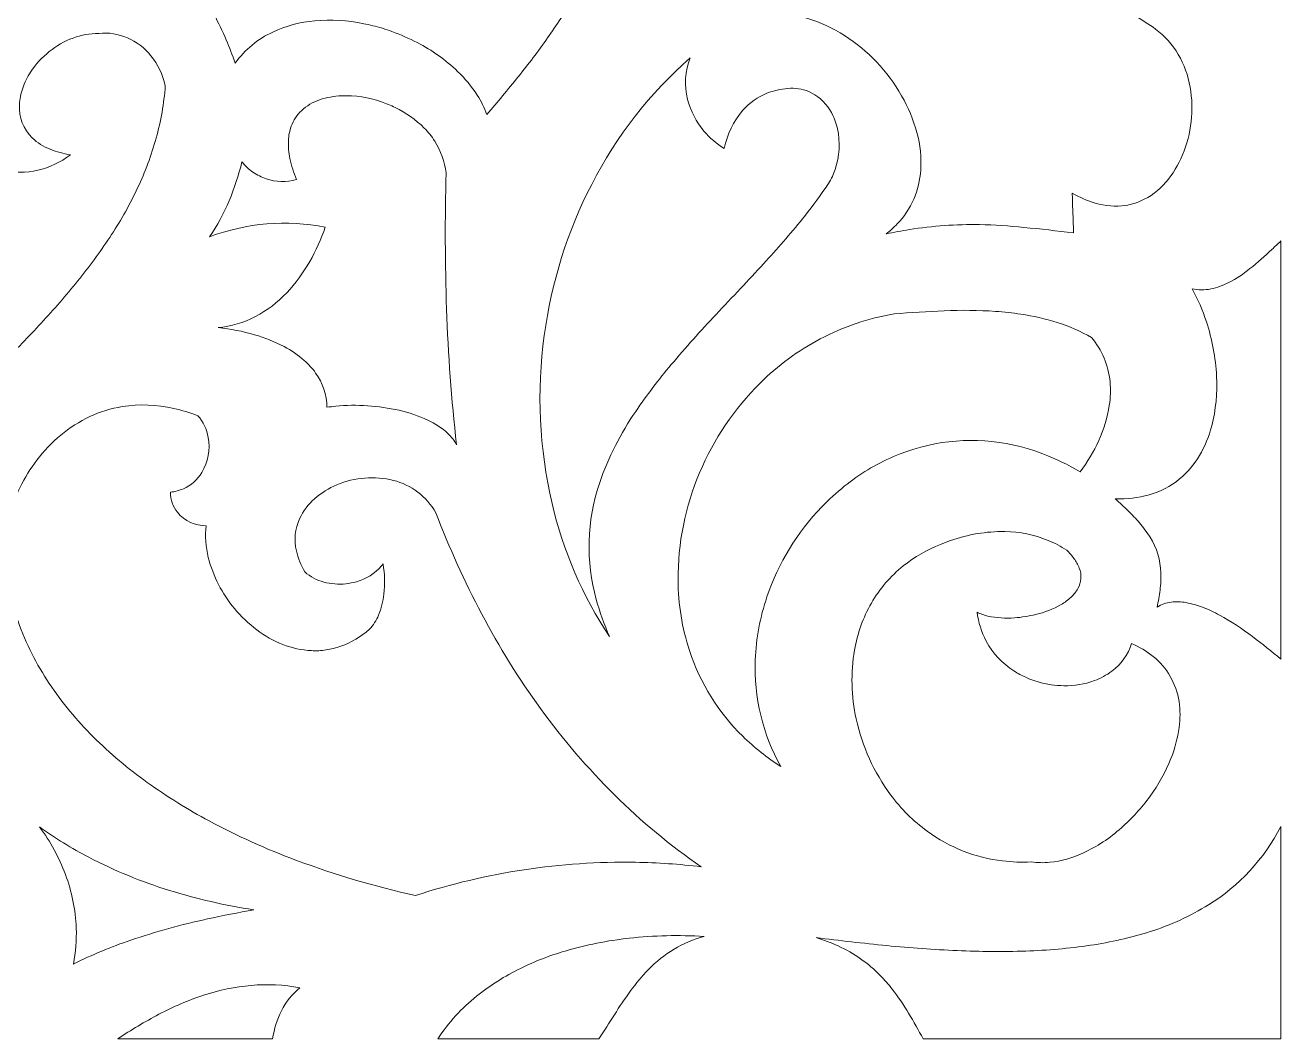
# Model space of a CAD drawing. Header units: millimetres. Extents: x -1200 to 1200, y -590 to 590.
# Drawn here: x 554 to 1200, y -590 to -69 of the extents above; entities that cross this region are included whole.
import ezdxf

# ---------------------------------------------------------------- set-up
doc = ezdxf.new("R2010")
doc.units = ezdxf.units.MM
doc.header["$MEASUREMENT"] = 0
doc.layers.add('Layer 1', color=7, linetype='Continuous')

msp = doc.modelspace()

# ---------------------------------------------------------------- linework, layer by layer
at = {"layer": 'Layer 1', "color": 250, "lineweight": 20}
for points, knots in [([(752.6807, 26.3142), (746.9517, 29.888), (742.9626, 35.881), (741.7201, 42.7724), (740.9061, 47.2911), (740.9446, 51.9329), (741.8331, 56.4362), (743.8398, 66.4363), (749.2385, 75.3142), (757.0193, 81.419), (763.5983, 86.5719), (771.5923, 89.3124), (779.7898, 89.2281), (782.6399, 89.1986), (785.4803, 88.8856), (788.2745, 88.2933), (793.3794, 88.0676), (798.4372, 87.1804), (803.3361, 85.6516), (812.2716, 82.8632), (820.6081, 78.2826), (827.8933, 72.1597), (832.0811, 68.6398), (835.8127, 64.5585), (838.9951, 60.0181), (842.5991, 53.6691), (845.6838, 47.01), (848.2172, 40.1105), (851.649, 30.7645), (853.6705, 20.9133), (854.2105, 10.9085), (854.624, 3.2464), (854.11, -4.4382), (852.6814, -11.9638), (851.2549, -19.4767), (849.128, -26.8213), (846.3312, -33.8937), (843.4423, -41.1995), (840.0264, -48.2601), (836.1129, -55.0157), (832.0409, -62.045), (827.6582, -68.8685), (822.9784, -75.4645), (818.15, -82.2701), (813.115, -88.9099), (807.881, -95.3743), (802.5722, -101.9312), (797.2027, -108.4331), (791.7732, -114.8792), (790.4995, -111.3505), (788.8394, -107.9894), (786.827, -104.8659), (783.9372, -100.3803), (780.5503, -96.272), (776.7389, -92.6296), (770.5237, -86.6894), (763.5329, -81.7137), (755.9822, -77.8564), (751.7252, -75.6817), (747.3517, -73.7689), (742.8844, -72.128), (739.6753, -70.9492), (736.4069, -69.9562), (733.0948, -69.1537), (731.5512, -68.7797), (730.0017, -68.4334), (728.4472, -68.1149), (720.1611, -66.4175), (711.6922, -65.9169), (703.2781, -66.6276), (695.8281, -67.2569), (688.5301, -69.2074), (681.6965, -72.3963), (674.0908, -75.9457), (667.4404, -81.4368), (662.3526, -88.3705), (660.9644, -84.3369), (659.4404, -80.3565), (657.7836, -76.4371), (655.9002, -71.981), (653.8031, -67.6283), (651.5008, -63.3965), (648.7779, -58.3916), (645.5683, -53.6975), (641.9245, -49.3917), (639.7387, -46.8085), (637.1906, -44.5918), (634.3696, -42.8194), (640.7445, -42.8493), (647.107, -42.1896), (653.3542, -40.8505), (666.0162, -38.1356), (677.8546, -32.1741), (687.8102, -23.4954), (695.5379, -16.7587), (701.7631, -8.306), (706.0357, 1.2547), (708.0369, 5.7325), (709.3838, 10.5048), (710.0294, 15.4073), (713.185, 11.6279), (716.9526, 8.4664), (721.1549, 6.0718), (729.4557, 1.3423), (738.8839, -0.7553), (748.2908, 0.0376), (751.6554, 0.3211), (754.9803, 1.0009), (758.2012, 2.0646), (762.2389, 3.398), (766.0208, 5.4778), (769.3673, 8.2061), (773.6722, 11.7157), (776.9054, 16.4832), (778.6603, 21.9117), (775.1889, 21.5059), (771.6922, 21.403), (768.2049, 21.604), (765.2789, 21.7725), (762.382, 22.2955), (759.5696, 23.1624), (757.1572, 23.9058), (754.8433, 24.9645), (752.6807, 26.3142)], [0, 0, 0, 0, 0.02439024, 0.02439024, 0.02439024, 0.04878049, 0.04878049, 0.04878049, 0.07317073, 0.07317073, 0.07317073, 0.09756098, 0.09756098, 0.09756098, 0.12195122, 0.12195122, 0.12195122, 0.14634146, 0.14634146, 0.14634146, 0.17073171, 0.17073171, 0.17073171, 0.19512195, 0.19512195, 0.19512195, 0.2195122, 0.2195122, 0.2195122, 0.24390244, 0.24390244, 0.24390244, 0.26829268, 0.26829268, 0.26829268, 0.29268293, 0.29268293, 0.29268293, 0.31707317, 0.31707317, 0.31707317, 0.34146341, 0.34146341, 0.34146341, 0.36585366, 0.36585366, 0.36585366, 0.3902439, 0.3902439, 0.3902439, 0.41463415, 0.41463415, 0.41463415, 0.43902439, 0.43902439, 0.43902439, 0.46341463, 0.46341463, 0.46341463, 0.48780488, 0.48780488, 0.48780488, 0.51219512, 0.51219512, 0.51219512, 0.53658537, 0.53658537, 0.53658537, 0.56097561, 0.56097561, 0.56097561, 0.58536585, 0.58536585, 0.58536585, 0.6097561, 0.6097561, 0.6097561, 0.63414634, 0.63414634, 0.63414634, 0.65853659, 0.65853659, 0.65853659, 0.68292683, 0.68292683, 0.68292683, 0.70731707, 0.70731707, 0.70731707, 0.73170732, 0.73170732, 0.73170732, 0.75609756, 0.75609756, 0.75609756, 0.7804878, 0.7804878, 0.7804878, 0.80487805, 0.80487805, 0.80487805, 0.82926829, 0.82926829, 0.82926829, 0.85365854, 0.85365854, 0.85365854, 0.87804878, 0.87804878, 0.87804878, 0.90243902, 0.90243902, 0.90243902, 0.92682927, 0.92682927, 0.92682927, 0.95121951, 0.95121951, 0.95121951, 0.97560976, 0.97560976, 0.97560976, 1, 1, 1, 1]), ([(1004.9775, -105.1589), (997.717, -92.499), (987.6615, -81.8653), (975.6709, -74.1714), (969.6133, -70.2843), (963.0789, -67.2855), (956.2516, -65.2601), (949.3489, -63.2124), (942.1693, -62.3853), (935.0098, -62.8137), (942.8322, -59.4673), (950.809, -56.5392), (958.9115, -54.0398), (967.3083, -51.4499), (975.8127, -49.2675), (984.3996, -47.4992), (1001.9331, -43.8883), (1019.7612, -42.1276), (1037.6264, -42.2421), (1052.9644, -42.3402), (1068.2467, -44.143), (1083.2257, -47.6204), (1093.6133, -50.0319), (1103.7492, -53.5116), (1113.4914, -58.0104), (1121.2056, -61.5728), (1128.5847, -65.8881), (1135.535, -70.9007), (1140.2563, -74.3355), (1144.2378, -78.7759), (1147.225, -83.9368), (1150.2046, -89.0842), (1152.2604, -94.7625), (1153.2926, -100.6928), (1155.3446, -112.483), (1153.9921, -124.6434), (1149.412, -135.6158), (1147.2727, -140.7397), (1144.3693, -145.4682), (1140.8107, -149.6248), (1137.231, -153.8057), (1132.818, -157.0974), (1127.8863, -159.2667), (1125.4287, -160.3475), (1122.8517, -161.0964), (1120.2157, -161.4959), (1114.9748, -162.2901), (1109.6358, -161.9029), (1104.5473, -160.3601), (1100.4356, -159.1136), (1096.4666, -157.3976), (1092.7087, -155.2422), (1092.7087, -155.2422), (1092.7871, -157.7867), (1092.7871, -157.7867), (1092.7871, -157.7867), (1092.8652, -160.3312), (1092.8652, -160.3312), (1092.8652, -160.3312), (1093.0207, -165.4199), (1093.0207, -165.4199), (1093.0207, -165.4199), (1093.0981, -167.9644), (1093.0981, -167.9644), (1093.0981, -167.9644), (1093.176, -170.5092), (1093.176, -170.5092), (1093.176, -170.5092), (1093.2538, -173.0545), (1093.2538, -173.0545), (1093.2538, -173.0545), (1093.3322, -175.6002), (1093.3322, -175.6002), (1084.8501, -174.623), (1076.3625, -173.6978), (1067.8702, -172.8246), (1060.2936, -172.0457), (1052.6901, -171.582), (1045.0786, -171.4349), (1033.0238, -171.2021), (1020.9698, -172.0475), (1009.0506, -173.9624), (1005.0254, -174.609), (1001.0139, -175.3487), (997.0194, -176.1806), (999.0562, -174.6327), (1000.978, -172.9225), (1002.7672, -171.0655), (1009.8749, -163.6877), (1014.1625, -153.8063), (1014.8026, -143.3154), (1015.198, -136.8459), (1014.5317, -130.3508), (1012.8331, -124.1198), (1011.0188, -117.4632), (1008.377, -111.0866), (1004.9775, -105.1589)], [0, 0, 0, 0, 0.03125, 0.03125, 0.03125, 0.0625, 0.0625, 0.0625, 0.09375, 0.09375, 0.09375, 0.125, 0.125, 0.125, 0.15625, 0.15625, 0.15625, 0.1875, 0.1875, 0.1875, 0.21875, 0.21875, 0.21875, 0.25, 0.25, 0.25, 0.28125, 0.28125, 0.28125, 0.3125, 0.3125, 0.3125, 0.34375, 0.34375, 0.34375, 0.375, 0.375, 0.375, 0.40625, 0.40625, 0.40625, 0.4375, 0.4375, 0.4375, 0.46875, 0.46875, 0.46875, 0.5, 0.5, 0.5, 0.53125, 0.53125, 0.53125, 0.5625, 0.5625, 0.5625, 0.59375, 0.59375, 0.59375, 0.625, 0.625, 0.625, 0.65625, 0.65625, 0.65625, 0.6875, 0.6875, 0.6875, 0.71875, 0.71875, 0.71875, 0.75, 0.75, 0.75, 0.78125, 0.78125, 0.78125, 0.8125, 0.8125, 0.8125, 0.84375, 0.84375, 0.84375, 0.875, 0.875, 0.875, 0.90625, 0.90625, 0.90625, 0.9375, 0.9375, 0.9375, 0.96875, 0.96875, 0.96875, 1, 1, 1, 1]), ([(433.0469, -175.9253), (423.1263, -165.5722), (412.86, -155.5951), (402.2658, -146.0114), (406.4802, -147.9721), (410.8988, -149.4008), (415.4316, -150.2682), (422.4312, -151.6077), (429.5703, -151.9292), (436.6529, -151.2232), (444.0987, -150.4811), (451.4617, -149.0132), (458.65, -146.8374), (464.1755, -145.1649), (469.602, -143.1504), (474.9022, -140.8037), (489.1589, -134.4917), (502.5803, -126.2713), (514.8403, -116.3407), (516.2734, -122.97), (519.5066, -129.0128), (524.1492, -133.7351), (529.2759, -138.8577), (535.6922, -142.3136), (542.6361, -143.6897), (554.8751, -146.1143), (567.515, -143.1926), (577.6619, -135.5858), (574.1083, -134.9764), (570.6195, -134.0021), (567.2461, -132.677), (563.8507, -131.3434), (560.7259, -129.3407), (558.0398, -126.7779), (553.5142, -122.4606), (551.0962, -116.2039), (551.4679, -109.7836), (551.6357, -106.8893), (552.1984, -104.0349), (553.1378, -101.3095), (554.1564, -98.3544), (555.5341, -95.5501), (557.2356, -92.9676), (562.572, -84.8666), (570.2042, -78.7445), (579.0348, -75.4768), (583.2651, -73.9117), (587.7153, -73.1029), (592.1989, -73.0842), (602.396, -72.0668), (612.429, -76.3693), (619.0605, -84.5938), (622.6436, -89.0395), (625.1757, -94.3199), (626.4475, -99.9962), (625.7744, -109.142), (624.1934, -118.1899), (621.7311, -126.9888), (619.2708, -135.7801), (616.089, -144.3308), (612.2229, -152.5414), (608.3105, -160.8512), (603.8381, -168.8563), (598.8413, -176.4936), (593.7217, -184.3189), (588.2483, -191.8816), (582.441, -199.1544), (576.5125, -206.5793), (570.3256, -213.7718), (563.8937, -220.716), (557.4028, -227.7238), (550.7938, -234.6097), (544.0704, -241.3697), (537.3904, -248.0864), (530.647, -254.733), (523.8415, -261.3084), (517.2032, -267.7223), (510.6154, -274.194), (504.079, -280.7229), (498.6772, -267.5973), (492.2892, -254.9495), (484.9737, -242.8968), (477.6633, -230.8527), (469.673, -219.2839), (461.0439, -208.2508), (452.2336, -196.9858), (442.8899, -186.1976), (433.0469, -175.9253)], [0, 0, 0, 0, 0.03448276, 0.03448276, 0.03448276, 0.06896552, 0.06896552, 0.06896552, 0.10344828, 0.10344828, 0.10344828, 0.13793103, 0.13793103, 0.13793103, 0.17241379, 0.17241379, 0.17241379, 0.20689655, 0.20689655, 0.20689655, 0.24137931, 0.24137931, 0.24137931, 0.27586207, 0.27586207, 0.27586207, 0.31034483, 0.31034483, 0.31034483, 0.34482759, 0.34482759, 0.34482759, 0.37931034, 0.37931034, 0.37931034, 0.4137931, 0.4137931, 0.4137931, 0.44827586, 0.44827586, 0.44827586, 0.48275862, 0.48275862, 0.48275862, 0.51724138, 0.51724138, 0.51724138, 0.55172414, 0.55172414, 0.55172414, 0.5862069, 0.5862069, 0.5862069, 0.62068966, 0.62068966, 0.62068966, 0.65517241, 0.65517241, 0.65517241, 0.68965517, 0.68965517, 0.68965517, 0.72413793, 0.72413793, 0.72413793, 0.75862069, 0.75862069, 0.75862069, 0.79310345, 0.79310345, 0.79310345, 0.82758621, 0.82758621, 0.82758621, 0.86206897, 0.86206897, 0.86206897, 0.89655172, 0.89655172, 0.89655172, 0.93103448, 0.93103448, 0.93103448, 0.96551724, 0.96551724, 0.96551724, 1, 1, 1, 1]), ([(854.8145, -383.1766), (841.0203, -362.4889), (831.0023, -339.2662), (825.277, -314.714), (818.691, -286.4702), (817.3227, -257.1448), (821.2441, -228.3562), (824.949, -201.1573), (833.2107, -174.859), (845.6366, -150.7008), (858.4345, -125.8189), (875.6465, -103.7442), (896.3268, -85.6834), (893.6074, -92.4409), (893.1318, -99.9631), (894.9795, -107.0402), (896.551, -113.0607), (899.4127, -118.6181), (903.3469, -123.2881), (906.3561, -126.86), (909.8765, -129.9128), (913.7824, -132.337), (915.2448, -124.977), (918.5765, -118.1696), (923.4183, -112.6449), (926.8316, -108.7502), (931.0585, -105.7427), (935.7621, -103.8604), (939.1968, -102.5531), (942.7802, -101.7261), (946.419, -101.4002), (950.0889, -101.0716), (953.7832, -101.6277), (957.2192, -103.025), (961.697, -104.8458), (965.4998, -108.1418), (968.0607, -112.4186), (970.2821, -116.1293), (971.7734, -120.2742), (972.4448, -124.6037), (973.5517, -131.7369), (972.6328, -139.0594), (969.8068, -145.6454), (968.6831, -148.2643), (967.2358, -150.7159), (965.5032, -152.9358), (961.8915, -158.2828), (958.0542, -163.4571), (954.0034, -168.4425), (947.577, -176.3514), (940.9108, -184.041), (934.0157, -191.4985), (930.0633, -195.7733), (926.0961, -200.0327), (922.1139, -204.2766), (917.9494, -208.7143), (913.7783, -213.1447), (909.6, -217.568), (901.6963, -225.9356), (894.0159, -234.5332), (886.5671, -243.3518), (880.0799, -251.032), (873.9819, -259.066), (868.2971, -267.4221), (864.4777, -273.0366), (860.9917, -278.8937), (857.8584, -284.9613), (854.628, -291.2168), (851.87, -297.7293), (849.6088, -304.4405), (843.133, -323.6651), (842.5558, -344.5363), (847.965, -364.1235), (849.7684, -370.655), (852.0584, -377.0253), (854.8145, -383.1766)], [0, 0, 0, 0, 0.04, 0.04, 0.04, 0.08, 0.08, 0.08, 0.12, 0.12, 0.12, 0.16, 0.16, 0.16, 0.2, 0.2, 0.2, 0.24, 0.24, 0.24, 0.28, 0.28, 0.28, 0.32, 0.32, 0.32, 0.36, 0.36, 0.36, 0.4, 0.4, 0.4, 0.44, 0.44, 0.44, 0.48, 0.48, 0.48, 0.52, 0.52, 0.52, 0.56, 0.56, 0.56, 0.6, 0.6, 0.6, 0.64, 0.64, 0.64, 0.68, 0.68, 0.68, 0.72, 0.72, 0.72, 0.76, 0.76, 0.76, 0.8, 0.8, 0.8, 0.84, 0.84, 0.84, 0.88, 0.88, 0.88, 0.92, 0.92, 0.92, 0.96, 0.96, 0.96, 1, 1, 1, 1]), ([(776.1883, -284.5402), (775.0183, -282.4394), (773.5483, -280.5419), (771.8288, -278.9135), (768.7372, -275.9853), (765.2162, -273.6058), (761.4007, -271.8668), (756.6428, -269.6982), (751.6956, -268.0264), (746.6282, -266.8751), (735.9285, -264.4443), (724.945, -263.7287), (714.0426, -264.7534), (712.5479, -264.8938), (711.0579, -265.0868), (709.5753, -265.3318), (709.439, -258.9515), (707.3945, -252.7831), (703.73, -247.7016), (702.0253, -245.3378), (700.0738, -243.1843), (697.9115, -241.2809), (694.7206, -238.4724), (691.2248, -236.074), (687.4964, -234.1353), (682.6369, -231.6084), (677.565, -229.5657), (672.3448, -228.0328), (666.2133, -226.2324), (659.9446, -225.0016), (653.6089, -224.3545), (660.2766, -223.7446), (666.7748, -221.825), (672.7709, -218.6928), (678.7562, -215.5663), (684.2042, -211.4139), (688.8949, -206.4023), (693.4167, -201.5716), (697.3779, -196.1941), (700.6971, -190.3799), (703.8944, -184.7793), (706.5739, -178.8695), (708.6994, -172.7297), (688.8106, -168.8337), (668.308, -170.5268), (649.2399, -177.6454), (653.181, -171.8838), (656.5347, -165.7021), (659.2468, -159.2003), (661.9559, -152.7061), (664.1643, -145.9938), (665.8512, -139.1263), (667.4394, -141.2142), (669.3397, -143.0144), (671.4786, -144.4569), (673.6119, -145.8954), (675.9078, -147.0454), (678.3134, -147.8799), (683.3431, -149.6244), (688.7546, -149.7164), (693.8346, -148.142), (692.4275, -144.6864), (691.317, -141.1044), (690.5164, -137.4402), (689.866, -134.463), (689.6043, -131.4056), (689.7388, -128.354), (689.852, -125.7848), (690.3414, -123.2486), (691.1894, -120.837), (692.2732, -117.7544), (694.0683, -115.0029), (696.4107, -112.8317), (699.1367, -110.3051), (702.3312, -108.4006), (705.7901, -107.2389), (709.4397, -106.0132), (713.233, -105.323), (717.0613, -105.188), (723.9976, -104.943), (730.9228, -105.987), (737.5157, -108.2704), (739.9579, -109.1165), (742.3554, -110.1005), (744.6972, -111.2182), (750.1855, -113.8376), (755.2167, -117.4146), (759.5767, -121.7957), (761.5868, -123.8156), (763.3836, -126.0591), (764.9354, -128.4862), (768.0931, -133.3767), (770.0992, -138.9923), (770.7868, -144.8627), (770.1885, -168.1748), (770.2787, -191.4995), (771.0574, -214.8057), (771.8365, -238.1169), (773.5483, -261.3812), (776.1883, -284.5402)], [0, 0, 0, 0, 0.03030303, 0.03030303, 0.03030303, 0.06060606, 0.06060606, 0.06060606, 0.09090909, 0.09090909, 0.09090909, 0.12121212, 0.12121212, 0.12121212, 0.15151515, 0.15151515, 0.15151515, 0.18181818, 0.18181818, 0.18181818, 0.21212121, 0.21212121, 0.21212121, 0.24242424, 0.24242424, 0.24242424, 0.27272727, 0.27272727, 0.27272727, 0.3030303, 0.3030303, 0.3030303, 0.33333333, 0.33333333, 0.33333333, 0.36363636, 0.36363636, 0.36363636, 0.39393939, 0.39393939, 0.39393939, 0.42424242, 0.42424242, 0.42424242, 0.45454545, 0.45454545, 0.45454545, 0.48484848, 0.48484848, 0.48484848, 0.51515152, 0.51515152, 0.51515152, 0.54545455, 0.54545455, 0.54545455, 0.57575758, 0.57575758, 0.57575758, 0.60606061, 0.60606061, 0.60606061, 0.63636364, 0.63636364, 0.63636364, 0.66666667, 0.66666667, 0.66666667, 0.6969697, 0.6969697, 0.6969697, 0.72727273, 0.72727273, 0.72727273, 0.75757576, 0.75757576, 0.75757576, 0.78787879, 0.78787879, 0.78787879, 0.81818182, 0.81818182, 0.81818182, 0.84848485, 0.84848485, 0.84848485, 0.87878788, 0.87878788, 0.87878788, 0.90909091, 0.90909091, 0.90909091, 0.93939394, 0.93939394, 0.93939394, 0.96969697, 0.96969697, 0.96969697, 1, 1, 1, 1]), ([(1199.95, -394.8468), (1195.2107, -390.8372), (1190.3715, -386.9612), (1185.4366, -383.2227), (1180.0192, -379.1183), (1174.3329, -375.4246), (1168.4189, -372.1685), (1165.6037, -370.6183), (1162.6938, -369.2676), (1159.708, -368.1251), (1156.9615, -367.0741), (1154.1335, -366.2789), (1151.2553, -365.7482), (1148.7238, -365.2815), (1146.143, -365.1967), (1143.5888, -365.4968), (1141.02, -365.7987), (1138.5397, -366.6597), (1136.3039, -368.0263), (1136.9627, -365.1432), (1137.478, -362.2263), (1137.8477, -359.2866), (1138.2182, -356.3439), (1138.3579, -353.3746), (1138.2658, -350.4079), (1138.0627, -343.8681), (1136.1398, -337.5195), (1132.7081, -332.0659), (1131.0585, -329.444), (1129.2176, -326.9623), (1127.2015, -324.6424), (1125.3983, -322.5674), (1123.5133, -320.5736), (1121.5511, -318.6656), (1119.3456, -316.5214), (1117.1045, -314.4185), (1114.8286, -312.3578), (1120.6826, -312.5358), (1126.5302, -311.8526), (1132.2049, -310.3272), (1137.9146, -308.7924), (1143.2531, -306.0137), (1147.8789, -302.1679), (1151.921, -298.8075), (1155.3767, -294.7337), (1158.0932, -290.1253), (1160.8766, -285.4038), (1162.9923, -280.2818), (1164.3743, -274.9176), (1166.5176, -266.5998), (1167.3774, -257.9755), (1166.9206, -249.3699), (1166.4131, -239.8037), (1164.6483, -230.3606), (1161.6753, -221.3061), (1159.7488, -215.4385), (1157.272, -209.7889), (1154.2805, -204.4396), (1157.4817, -205.1351), (1160.7821, -205.1436), (1163.9865, -204.4642), (1167.1718, -203.7889), (1170.2599, -202.6826), (1173.1757, -201.1724), (1177.0209, -199.1808), (1180.6685, -196.7928), (1184.0661, -194.0426), (1187.9381, -190.9087), (1191.6929, -187.6179), (1195.3228, -184.1771), (1196.8592, -182.7208), (1198.4016, -181.2713), (1199.95, -179.8289), (1199.95, -179.8289), (1199.95, -394.8468), (1199.95, -394.8468)], [0, 0, 0, 0, 0.04, 0.04, 0.04, 0.08, 0.08, 0.08, 0.12, 0.12, 0.12, 0.16, 0.16, 0.16, 0.2, 0.2, 0.2, 0.24, 0.24, 0.24, 0.28, 0.28, 0.28, 0.32, 0.32, 0.32, 0.36, 0.36, 0.36, 0.4, 0.4, 0.4, 0.44, 0.44, 0.44, 0.48, 0.48, 0.48, 0.52, 0.52, 0.52, 0.56, 0.56, 0.56, 0.6, 0.6, 0.6, 0.64, 0.64, 0.64, 0.68, 0.68, 0.68, 0.72, 0.72, 0.72, 0.76, 0.76, 0.76, 0.8, 0.8, 0.8, 0.84, 0.84, 0.84, 0.88, 0.88, 0.88, 0.92, 0.92, 0.92, 0.96, 0.96, 0.96, 1, 1, 1, 1]), ([(895.9165, -390.3395), (892.1075, -378.7444), (890.1279, -366.5739), (890.0542, -354.3042), (889.9396, -335.2466), (893.7101, -316.3931), (901.1111, -299.0031), (908.4985, -281.6451), (919.0542, -265.9956), (932.1817, -252.9345), (941.3818, -243.7811), (951.8124, -236.1125), (963.1405, -230.1717), (975.0974, -223.9012), (987.8798, -219.5675), (1001.0635, -217.3133), (1009.6513, -216.6382), (1018.248, -216.1032), (1026.8515, -215.7087), (1035.6529, -215.3052), (1044.468, -215.4064), (1053.259, -216.0122), (1057.6137, -216.3123), (1061.9557, -216.7864), (1066.2763, -217.4333), (1072.5862, -218.3782), (1078.8214, -219.8081), (1084.9333, -221.7116), (1091.0546, -223.6182), (1096.9642, -226.2058), (1102.5651, -229.4318), (1107.9847, -235.7498), (1111.333, -243.7295), (1112.1244, -252.2045), (1112.5031, -256.2638), (1112.3685, -260.3568), (1111.7243, -264.3786), (1110.7223, -270.6327), (1108.9002, -276.7082), (1106.3097, -282.4335), (1103.7186, -288.1601), (1100.5093, -293.5511), (1096.7447, -298.5023), (1090.6207, -294.8753), (1084.226, -291.7781), (1077.6258, -289.2425), (1071.4926, -286.8864), (1065.17, -285.1143), (1058.7363, -283.9484), (1039.1863, -280.4066), (1019.0734, -282.7424), (1000.7271, -290.6914), (991.7249, -294.5915), (983.245, -299.7208), (975.5099, -305.946), (971.4333, -309.2265), (967.5519, -312.7688), (963.8886, -316.5518), (951.3136, -329.5389), (941.6856, -345.3611), (935.7365, -362.8225), (932.1939, -373.2198), (930.1712, -384.1271), (929.7395, -395.1646), (928.9887, -414.3849), (933.5527, -433.4321), (942.8776, -449.9706), (935.8678, -445.5007), (929.3054, -440.2984), (923.2869, -434.4407), (910.8519, -422.3391), (901.4538, -407.1934), (895.9165, -390.3395)], [0, 0, 0, 0, 0.04166667, 0.04166667, 0.04166667, 0.08333333, 0.08333333, 0.08333333, 0.125, 0.125, 0.125, 0.16666667, 0.16666667, 0.16666667, 0.20833333, 0.20833333, 0.20833333, 0.25, 0.25, 0.25, 0.29166667, 0.29166667, 0.29166667, 0.33333333, 0.33333333, 0.33333333, 0.375, 0.375, 0.375, 0.41666667, 0.41666667, 0.41666667, 0.45833333, 0.45833333, 0.45833333, 0.5, 0.5, 0.5, 0.54166667, 0.54166667, 0.54166667, 0.58333333, 0.58333333, 0.58333333, 0.625, 0.625, 0.625, 0.66666667, 0.66666667, 0.66666667, 0.70833333, 0.70833333, 0.70833333, 0.75, 0.75, 0.75, 0.79166667, 0.79166667, 0.79166667, 0.83333333, 0.83333333, 0.83333333, 0.875, 0.875, 0.875, 0.91666667, 0.91666667, 0.91666667, 0.95833333, 0.95833333, 0.95833333, 1, 1, 1, 1]), ([(649.0137, -477.983), (638.0261, -472.0984), (627.3992, -465.4906), (617.1988, -458.2009), (607.341, -451.156), (598.0312, -443.2921), (589.3608, -434.687), (580.9938, -426.3827), (573.4433, -417.2072), (566.8272, -407.3039), (560.2389, -397.4418), (554.8511, -386.7446), (550.7923, -375.4684), (546.7318, -364.1876), (544.1056, -352.3869), (542.9827, -340.3802), (543.5962, -328.5256), (546.6148, -316.9425), (551.8311, -306.4191), (554.2561, -301.5275), (557.1069, -296.8825), (560.3461, -292.5456), (567.5802, -282.8593), (576.9419, -275.1645), (587.6184, -270.126), (592.9411, -267.6143), (598.566, -265.8801), (604.334, -264.9716), (613.1294, -263.5863), (622.0931, -263.8894), (630.7864, -265.8648), (634.9753, -266.8168), (639.0966, -268.0762), (643.1189, -269.6332), (645.9109, -272.721), (647.7907, -276.6003), (648.5283, -280.7937), (649.6269, -287.0365), (648.4406, -293.4904), (645.212, -298.8517), (642.9605, -302.5905), (639.666, -305.5069), (635.783, -307.2006), (633.6568, -308.1278), (631.4136, -308.7249), (629.1246, -308.9734), (629.0385, -312.7752), (630.3143, -316.4691), (632.7007, -319.3223), (636.4356, -323.7873), (641.8399, -326.2961), (647.4878, -326.1826), (646.856, -331.6414), (647.2229, -337.1751), (648.5693, -342.4883), (651.0385, -352.2306), (655.632, -361.2269), (661.9884, -368.7659), (665.4181, -372.8337), (669.2547, -376.4979), (673.4329, -379.6957), (677.5647, -382.858), (682.089, -385.405), (686.8809, -387.2657), (691.5923, -389.0951), (696.5374, -390.1649), (701.5518, -390.4391), (704.0745, -390.5769), (706.6037, -390.4476), (709.1017, -390.053), (711.6673, -389.6477), (714.1963, -389.0211), (716.6644, -388.179), (722.0657, -386.2716), (727.0765, -383.3108), (731.4373, -379.449), (733.3799, -377.3181), (734.9509, -374.8445), (736.0796, -372.1398), (737.5056, -368.7221), (738.4313, -365.0973), (738.8257, -361.3872), (739.3755, -356.2137), (739.244, -350.9863), (738.4346, -345.8509), (738.1733, -346.2067), (737.8985, -346.5512), (737.611, -346.8838), (734.1879, -350.8438), (729.7378, -353.6635), (724.8134, -354.9945), (722.9785, -355.4903), (721.114, -355.8562), (719.2328, -356.0898), (717.3424, -356.3244), (715.4335, -356.3485), (713.5384, -356.1614), (711.6636, -355.9764), (709.8036, -355.6487), (707.9737, -355.1811), (704.3772, -354.2624), (701.0329, -352.4705), (698.209, -349.9506), (696.2307, -346.5965), (694.761, -342.9365), (693.8533, -339.1051), (692.5441, -333.5782), (693.125, -327.7387), (695.4908, -322.6165), (697.3202, -318.6569), (699.9396, -315.158), (703.1681, -312.3609), (706.6255, -309.3652), (710.5012, -306.9476), (714.6567, -305.1939), (723.8968, -301.2938), (734.0599, -300.4937), (743.7484, -302.9003), (752.8492, -305.1603), (760.707, -311.1932), (765.5416, -319.6253), (772.387, -337.4526), (780.2634, -354.8186), (789.1285, -371.6292), (798.0727, -388.5895), (808.1799, -404.8362), (819.3726, -420.2437), (830.8834, -436.0889), (843.598, -450.9174), (857.3947, -464.5867), (871.1951, -478.2596), (886.1034, -490.6304), (901.9538, -501.5607), (890.7187, -500.1934), (879.4271, -499.4177), (868.1186, -499.2361), (829.8057, -498.6214), (791.6521, -504.3821), (755.0462, -516.3122), (734.2922, -511.7329), (713.8491, -505.697), (693.8587, -498.2466), (678.5091, -492.5259), (663.5279, -485.7563), (649.0137, -477.983)], [0, 0, 0, 0, 0.02083333, 0.02083333, 0.02083333, 0.04166667, 0.04166667, 0.04166667, 0.0625, 0.0625, 0.0625, 0.08333333, 0.08333333, 0.08333333, 0.10416667, 0.10416667, 0.10416667, 0.125, 0.125, 0.125, 0.14583333, 0.14583333, 0.14583333, 0.16666667, 0.16666667, 0.16666667, 0.1875, 0.1875, 0.1875, 0.20833333, 0.20833333, 0.20833333, 0.22916667, 0.22916667, 0.22916667, 0.25, 0.25, 0.25, 0.27083333, 0.27083333, 0.27083333, 0.29166667, 0.29166667, 0.29166667, 0.3125, 0.3125, 0.3125, 0.33333333, 0.33333333, 0.33333333, 0.35416667, 0.35416667, 0.35416667, 0.375, 0.375, 0.375, 0.39583333, 0.39583333, 0.39583333, 0.41666667, 0.41666667, 0.41666667, 0.4375, 0.4375, 0.4375, 0.45833333, 0.45833333, 0.45833333, 0.47916667, 0.47916667, 0.47916667, 0.5, 0.5, 0.5, 0.52083333, 0.52083333, 0.52083333, 0.54166667, 0.54166667, 0.54166667, 0.5625, 0.5625, 0.5625, 0.58333333, 0.58333333, 0.58333333, 0.60416667, 0.60416667, 0.60416667, 0.625, 0.625, 0.625, 0.64583333, 0.64583333, 0.64583333, 0.66666667, 0.66666667, 0.66666667, 0.6875, 0.6875, 0.6875, 0.70833333, 0.70833333, 0.70833333, 0.72916667, 0.72916667, 0.72916667, 0.75, 0.75, 0.75, 0.77083333, 0.77083333, 0.77083333, 0.79166667, 0.79166667, 0.79166667, 0.8125, 0.8125, 0.8125, 0.83333333, 0.83333333, 0.83333333, 0.85416667, 0.85416667, 0.85416667, 0.875, 0.875, 0.875, 0.89583333, 0.89583333, 0.89583333, 0.91666667, 0.91666667, 0.91666667, 0.9375, 0.9375, 0.9375, 0.95833333, 0.95833333, 0.95833333, 0.97916667, 0.97916667, 0.97916667, 1, 1, 1, 1]), ([(980.7697, -390.1314), (982.2291, -381.6085), (985.1659, -373.4385), (989.4303, -366.0346), (993.6962, -358.6285), (999.243, -352.1277), (1005.7794, -346.8717), (1011.6773, -342.3174), (1018.1154, -338.5924), (1024.9275, -335.7919), (1026.6426, -335.087), (1028.3742, -334.4267), (1030.1206, -333.8122), (1039.1074, -330.65), (1048.5375, -329.0995), (1058.0116, -329.2253), (1065.6354, -329.3266), (1073.184, -330.8526), (1080.3024, -333.7305), (1083.6452, -335.082), (1086.8549, -336.7756), (1089.8845, -338.7866), (1091.2194, -340.0901), (1092.4495, -341.5084), (1093.5617, -343.0265), (1094.6769, -344.5482), (1095.5996, -346.2167), (1096.3064, -347.989), (1097.676, -351.4222), (1097.403, -355.3417), (1095.5749, -358.5292), (1094.6389, -360.1609), (1093.4753, -361.6356), (1092.1233, -362.9031), (1090.5472, -364.3809), (1088.8135, -365.662), (1086.958, -366.7202), (1082.8841, -369.0438), (1078.5259, -370.7684), (1074.0077, -371.8455), (1070.3885, -372.7081), (1066.7135, -373.2891), (1063.0133, -373.5834), (1058.4484, -373.9466), (1053.8565, -373.6315), (1049.3747, -372.6476), (1047.4193, -372.2183), (1045.5224, -371.5319), (1043.7292, -370.6049), (1044.4477, -375.83), (1046.0533, -380.8741), (1048.4707, -385.4987), (1048.4707, -385.4987), (1048.5145, -385.5808), (1048.5145, -385.5808), (1051.9306, -391.8818), (1056.8269, -397.1472), (1062.7366, -400.8737), (1064.6786, -402.0984), (1066.6916, -403.1928), (1068.7641, -404.1507), (1072.9063, -406.0655), (1077.2867, -407.3439), (1081.7736, -407.9473), (1083.9849, -408.2447), (1086.2092, -408.4197), (1088.4379, -408.4715), (1093.7541, -408.5949), (1099.0461, -407.7108), (1104.0649, -405.8596), (1107.2697, -404.6776), (1110.3048, -403.0389), (1113.0871, -400.9883), (1117.8299, -397.4923), (1121.3856, -392.493), (1123.2363, -386.7147), (1127.1614, -388.4814), (1130.8713, -390.7396), (1134.2848, -393.4392), (1141.4036, -399.0685), (1146.1701, -407.3981), (1147.5767, -416.6578), (1148.2405, -421.0283), (1148.2686, -425.4809), (1147.6605, -429.8603), (1146.8949, -435.3732), (1145.467, -440.7625), (1143.4124, -445.8963), (1140.639, -452.8253), (1137.0279, -459.3502), (1132.6706, -465.3066), (1128.3193, -471.2553), (1123.3781, -476.6999), (1117.9326, -481.5465), (1111.9774, -486.8471), (1105.3288, -491.2205), (1098.1942, -494.5313), (1092.7966, -497.0359), (1087.0532, -498.6203), (1081.1832, -499.2244), (1077.9698, -499.5551), (1074.7303, -499.4971), (1071.5293, -499.0519), (1066.6175, -499.2883), (1061.6949, -499.1201), (1056.808, -498.5491), (1042.9156, -496.9261), (1029.6212, -491.6743), (1018.1389, -483.277), (1010.9919, -478.0503), (1004.6322, -471.7161), (999.2773, -464.4922), (990.7631, -453.0074), (984.7301, -439.6969), (981.6024, -425.5017), (979.0448, -413.8955), (978.762, -401.857), (980.7697, -390.1314)], [0, 0, 0, 0, 0.02564103, 0.02564103, 0.02564103, 0.05128205, 0.05128205, 0.05128205, 0.07692308, 0.07692308, 0.07692308, 0.1025641, 0.1025641, 0.1025641, 0.12820513, 0.12820513, 0.12820513, 0.15384615, 0.15384615, 0.15384615, 0.17948718, 0.17948718, 0.17948718, 0.20512821, 0.20512821, 0.20512821, 0.23076923, 0.23076923, 0.23076923, 0.25641026, 0.25641026, 0.25641026, 0.28205128, 0.28205128, 0.28205128, 0.30769231, 0.30769231, 0.30769231, 0.33333333, 0.33333333, 0.33333333, 0.35897436, 0.35897436, 0.35897436, 0.38461538, 0.38461538, 0.38461538, 0.41025641, 0.41025641, 0.41025641, 0.43589744, 0.43589744, 0.43589744, 0.46153846, 0.46153846, 0.46153846, 0.48717949, 0.48717949, 0.48717949, 0.51282051, 0.51282051, 0.51282051, 0.53846154, 0.53846154, 0.53846154, 0.56410256, 0.56410256, 0.56410256, 0.58974359, 0.58974359, 0.58974359, 0.61538462, 0.61538462, 0.61538462, 0.64102564, 0.64102564, 0.64102564, 0.66666667, 0.66666667, 0.66666667, 0.69230769, 0.69230769, 0.69230769, 0.71794872, 0.71794872, 0.71794872, 0.74358974, 0.74358974, 0.74358974, 0.76923077, 0.76923077, 0.76923077, 0.79487179, 0.79487179, 0.79487179, 0.82051282, 0.82051282, 0.82051282, 0.84615385, 0.84615385, 0.84615385, 0.87179487, 0.87179487, 0.87179487, 0.8974359, 0.8974359, 0.8974359, 0.92307692, 0.92307692, 0.92307692, 0.94871795, 0.94871795, 0.94871795, 0.97435897, 0.97435897, 0.97435897, 1, 1, 1, 1]), ([(579.2793, -551.5535), (580.4435, -545.4682), (580.9068, -539.2556), (580.6583, -533.0534), (580.28, -523.608), (578.4039, -514.2929), (575.1079, -505.4999), (571.8177, -496.7216), (567.3313, -488.4922), (561.7917, -481.0753), (569.8755, -486.8692), (578.3308, -492.0682), (587.095, -496.6338), (600.4087, -503.5693), (614.2723, -509.2716), (628.5245, -513.6741), (642.7673, -518.0736), (657.2866, -521.4194), (671.9722, -523.6857), (663.9798, -525.0907), (656.0129, -526.6547), (648.0765, -528.3762), (634.7925, -531.2578), (621.6636, -534.8883), (608.7488, -539.2516), (598.6763, -542.6544), (588.8303, -546.7645), (579.2793, -551.5535)], [0, 0, 0, 0, 0.11111111, 0.11111111, 0.11111111, 0.22222222, 0.22222222, 0.22222222, 0.33333333, 0.33333333, 0.33333333, 0.44444444, 0.44444444, 0.44444444, 0.55555556, 0.55555556, 0.55555556, 0.66666667, 0.66666667, 0.66666667, 0.77777778, 0.77777778, 0.77777778, 0.88888889, 0.88888889, 0.88888889, 1, 1, 1, 1]), ([(1008.5861, -576.8724), (1005.9994, -572.5469), (1003.1625, -568.3939), (1000.0907, -564.4364), (998.2166, -562.0219), (996.2156, -559.7203), (994.0973, -557.5416), (987.8164, -551.083), (980.4575, -545.9069), (972.3873, -542.2726), (968.6702, -540.5988), (964.8603, -539.1653), (960.9778, -537.9797), (973.0976, -539.5001), (985.2347, -540.8599), (997.387, -542.0588), (1009.435, -543.2472), (1021.5096, -544.1073), (1033.5998, -544.6381), (1045.3205, -545.1526), (1057.0542, -545.2285), (1068.78, -544.8655), (1079.928, -544.5204), (1091.0482, -543.5267), (1102.0922, -541.8888), (1112.448, -540.353), (1122.6785, -538.0023), (1132.7009, -534.8559), (1143.2192, -531.5535), (1153.3199, -526.9311), (1162.7897, -521.0856), (1178.3877, -511.4565), (1191.2234, -497.5769), (1199.95, -480.896), (1199.95, -480.896), (1199.95, -590.0265), (1199.95, -590.0265), (1199.95, -590.0265), (1016.044, -590.0263), (1016.044, -590.0263), (1013.6572, -585.58), (1011.1705, -581.1944), (1008.5861, -576.8724)], [0, 0, 0, 0, 0.07142857, 0.07142857, 0.07142857, 0.14285714, 0.14285714, 0.14285714, 0.21428571, 0.21428571, 0.21428571, 0.28571429, 0.28571429, 0.28571429, 0.35714286, 0.35714286, 0.35714286, 0.42857143, 0.42857143, 0.42857143, 0.5, 0.5, 0.5, 0.57142857, 0.57142857, 0.57142857, 0.64285714, 0.64285714, 0.64285714, 0.71428571, 0.71428571, 0.71428571, 0.78571429, 0.78571429, 0.78571429, 0.85714286, 0.85714286, 0.85714286, 0.92857143, 0.92857143, 0.92857143, 1, 1, 1, 1]), ([(831.9772, -544.8621), (842.7605, -541.6979), (853.7776, -539.4899), (864.9101, -538.2613), (877.6994, -536.8498), (890.5795, -536.5532), (903.4152, -537.3744), (892.5893, -540.3143), (882.6965, -546.2107), (874.7306, -554.4751), (871.4526, -557.8754), (868.4065, -561.5141), (865.6138, -565.3654), (862.7286, -569.3444), (859.97, -573.4233), (857.3424, -577.5957), (854.7155, -581.7672), (852.0491, -585.9109), (849.3433, -590.0265), (849.3433, -590.0265), (766.5626, -590.0265), (766.5626, -590.0265), (772.058, -581.6436), (778.7853, -574.2321), (786.4878, -568.0731), (793.4809, -562.4814), (801.0242, -557.6945), (808.9854, -553.7963), (816.405, -550.1632), (824.0956, -547.1749), (831.9772, -544.8621)], [0, 0, 0, 0, 0.1, 0.1, 0.1, 0.2, 0.2, 0.2, 0.3, 0.3, 0.3, 0.4, 0.4, 0.4, 0.5, 0.5, 0.5, 0.6, 0.6, 0.6, 0.7, 0.7, 0.7, 0.8, 0.8, 0.8, 0.9, 0.9, 0.9, 1, 1, 1, 1]), ([(602.017, -590.0265), (608.8604, -585.4306), (615.9226, -581.2058), (623.175, -577.3689), (630.5558, -573.4642), (638.2273, -570.1989), (646.1113, -567.6065), (654.0858, -564.9841), (662.3068, -563.2742), (670.6286, -562.5064), (678.9661, -561.737), (687.3665, -562.1882), (695.5868, -563.846), (691.6985, -566.9816), (688.5032, -570.9665), (686.2195, -575.5299), (683.9477, -580.0691), (682.3854, -584.9632), (681.5924, -590.0265), (681.5924, -590.0265), (602.017, -590.0265), (602.017, -590.0265)], [0, 0, 0, 0, 0.14285714, 0.14285714, 0.14285714, 0.28571429, 0.28571429, 0.28571429, 0.42857143, 0.42857143, 0.42857143, 0.57142857, 0.57142857, 0.57142857, 0.71428571, 0.71428571, 0.71428571, 0.85714286, 0.85714286, 0.85714286, 1, 1, 1, 1])]:
    msp.add_open_spline(points, degree=3, knots=knots, dxfattribs=at)

doc.saveas('drawing.dxf')
